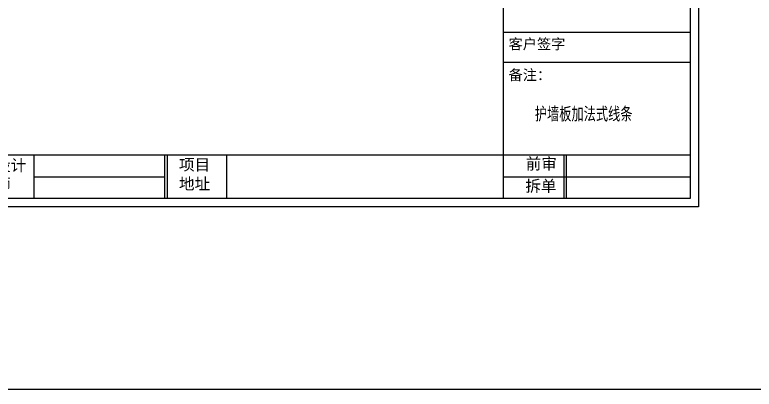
# Model space of a CAD drawing. Header units: millimetres. Extents: x 4862 to 20554, y 7569 to 11262.
# Drawn here: x 17662 to 18269, y 8610 to 8917 of the extents above; entities that cross this region are included whole.
import ezdxf

# ---------------------------------------------------------------- set-up
doc = ezdxf.new("R2010")
doc.units = ezdxf.units.MM
doc.layers.add('0 @ 1', color=7, linetype='Continuous')
doc.styles.get("Standard").update_dxf_attribs({"font": 'arial.ttf'})
doc.styles.add('宋体', font='SimSun.ttf')

# ---------------------------------------------------------------- blocks, each defined once
blk = doc.blocks.new('A$C398a0407')
for p, q in [((8134, 64), (8134, 6784)), ((8134, 1342.7), (9568, 1342.7)), ((8134, 1112.5), (9568, 1112.5)), ((443.2, 399), (9568, 399)), ((4522.7, 399), (4522.7, 64)), ((5527, 399), (5527, 64)), ((5547, 399), (5547, 64)), ((6003.2, 399), (6003.2, 64)), ((8598.6, 399), (8598.6, 64)), ((8614.7, 399), (8614.7, 64)), ((4522.7, 231.5), (5527, 231.5)), ((8134, 231.5), (9568, 231.5))]:
    blk.add_line(p, q)
for points in [[(9632, 0), (0, 0), (0, 6848), (9632, 6848)], [(9568, 64), (64, 64), (64, 6784), (9568, 6784)]]:
    blk.add_lwpolyline(points, close=True)
at = {"color": 8, "char_height": 88, "attachment_point": 1, "style": '宋体'}
for s, width, gutter_width, insert in [('设计\\P师', 596.489, 12.5, (4225.5, 364.6)), ('项目\\P地址', 596.489, 12.5, (5638.6, 368.9)), ('前审', 479.717, 10.1, (8304.3, 376.5)), ('拆单', 479.717, 10.1, (8301.5, 205.4))]:
    blk.add_mtext_dynamic_manual_height_columns(s, width=width, gutter_width=gutter_width, heights=[0], dxfattribs=dict(at, insert=insert))
at = {"layer": '0 @ 1', "color": 30, "char_height": 80, "width": 452.345, "attachment_point": 1}
for s, insert in [('{\\fSimSun|b0|i0|c134|p2;客户签字}', (8172.7, 1291.3)), ('{\\fSimSun|b0|i0|c134|p2;备注：}', (8172.7, 1053.7))]:
    blk.add_mtext(s, dxfattribs=dict(at, insert=insert))
blk = doc.blocks.new('A$Caecb7373')
at = {"color": 1}
blk.add_lwpolyline([(0, 821.76), (1155.84, 821.76), (1155.84, 0), (0, 0)], close=True, dxfattribs=at)

msp = doc.modelspace()

# ---------------------------------------------------------------- linework, layer by layer
msp.add_line((4862.317, 8610.368), (20477.138, 8610.368))
msp.add_lwpolyline([(17241.569, 8802.459), (18063.122, 8802.459), (18063.122, 9387.335), (17241.569, 9387.335)], close=True)

# ---------------------------------------------------------------- block references
at = {"xscale": 0.1068232839997459, "yscale": 0.1068232839997459, "zscale": 0.1068232839997459}
msp.add_blockref('A$C398a0407', (17194.223, 8759.836), dxfattribs=at)
at = {"color": 1, "xscale": 0.8901940333312022, "yscale": 0.8901940333312022, "zscale": 0.8901940333312022}
msp.add_blockref('A$Caecb7373', (17194.223, 8759.836), dxfattribs=at)

# ---------------------------------------------------------------- texts
at = {"insert": (18088.824, 8841.521), "char_height": 10.5, "width": 155.27388, "attachment_point": 1, "style": '宋体'}
msp.add_mtext('{\\W0.7;\\C4;护墙板加法式线条}', dxfattribs=at)

doc.saveas('drawing.dxf')
